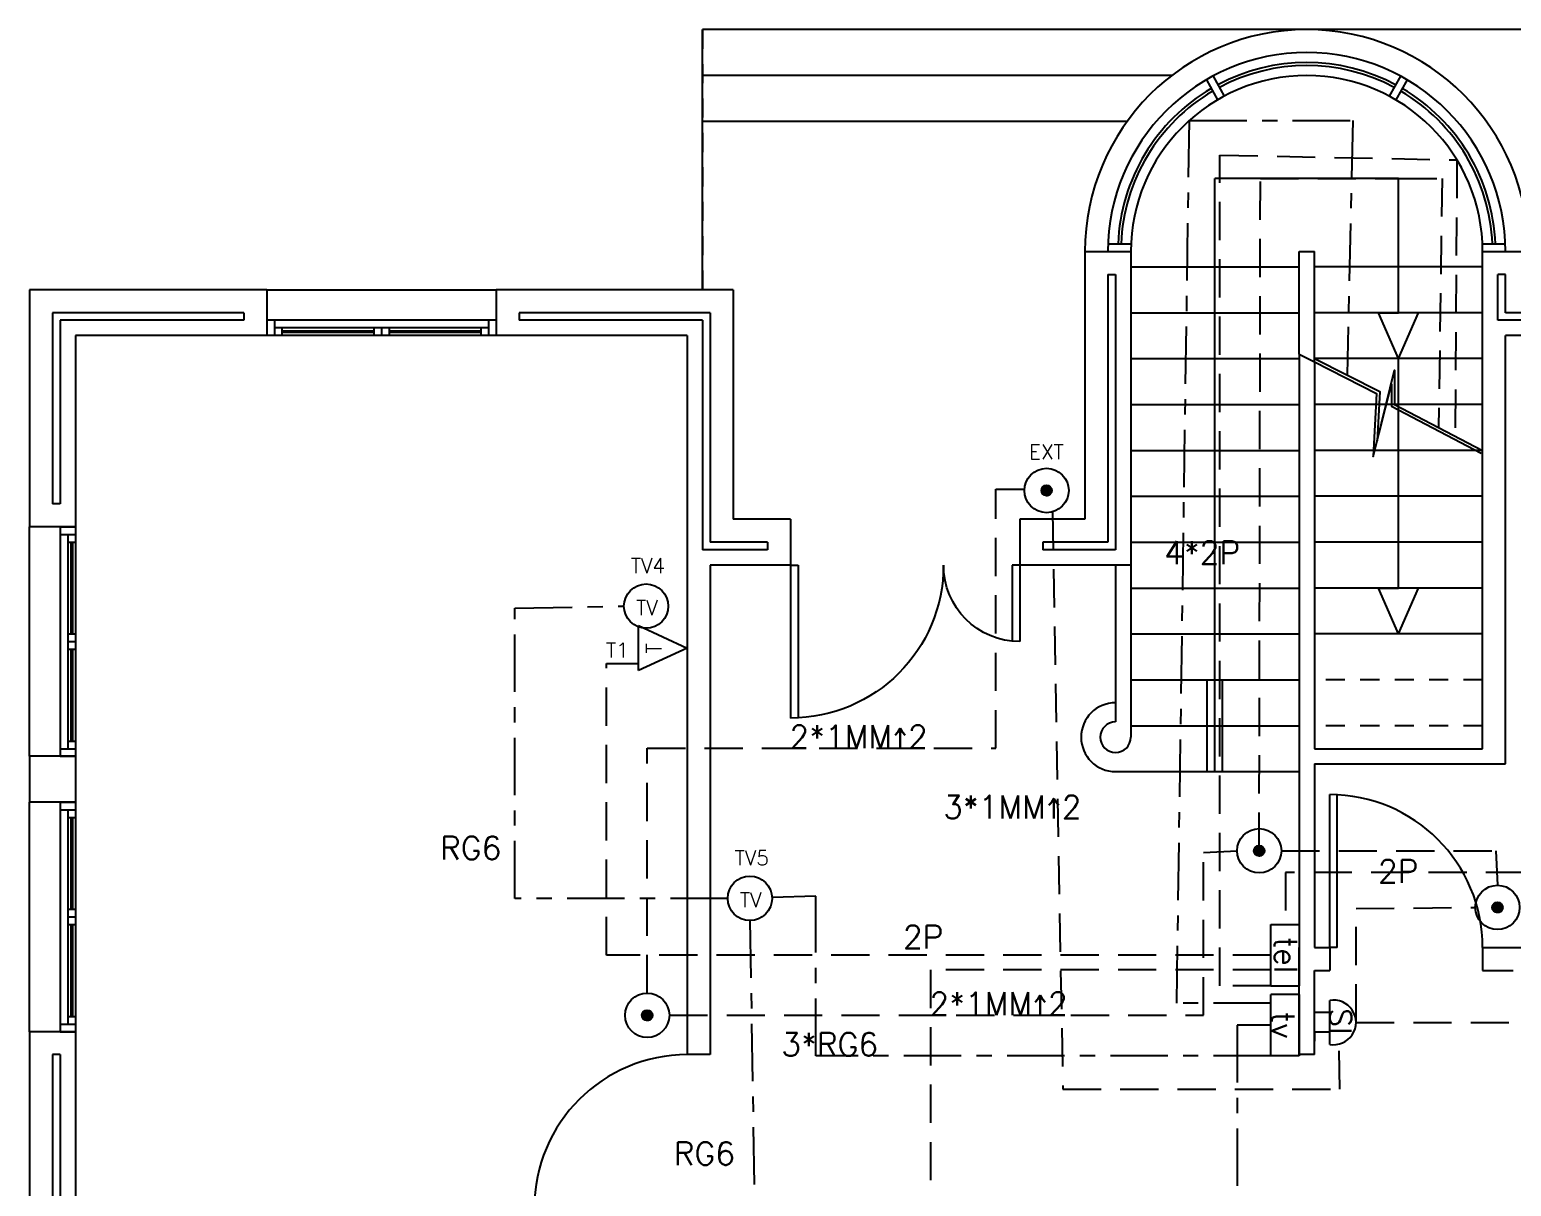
# Model space of a CAD drawing. Header units: millimetres. Extents: x -1167.6 to -1111.9, y 13007.9 to 13069.
# Drawn here: x -1127.31 to -1117.62, y 13061.41 to 13068.97 of the extents above; entities that cross this region are included whole.
import ezdxf
from ezdxf.enums import TextEntityAlignment as Align

# ---------------------------------------------------------------- set-up
doc = ezdxf.new("R2010")
doc.units = ezdxf.units.MM
doc.header["$LTSCALE"] = 0.5
for name, pattern in [('CENTER2', [1.125, 0.75, -0.125, 0.125, -0.125]), ('DASHED', [0.75, 0.5, -0.25]), ('HIDDEN', [0.375, 0.25, -0.125])]:
    doc.linetypes.add(name, pattern=pattern)
for name, color, linetype in [('1lowpower', 4, 'CONTINUOUS'), ('A-DOOR', 4, 'CONTINUOUS'), ('A-FLOR-STRS', 2, 'CONTINUOUS'), ('A-WALL', 7, 'CONTINUOUS'), ('A-WINDOW', 150, 'CONTINUOUS'), ('M-FURN', 31, 'CONTINUOUS'), ('M-outline-wall', 3, 'CONTINUOUS'), ('M-SANITARY', 1, 'CONTINUOUS')]:
    doc.layers.add(name, color=color, linetype=linetype)
doc.layers.get('M-SANITARY').off()
doc.styles.get("Standard").update_dxf_attribs({"font": 'romans.shx', "width": 0.8})

# ---------------------------------------------------------------- blocks, each defined once
blk = doc.blocks.new('D1000')
at = {"layer": 'A-DOOR'}
for p, q in [((0, 0), (-1000, 0)), ((0, 50), (-998.7, 50)), ((0, 50), (0, 0))]:
    blk.add_line(p, q, dxfattribs=at)
blk.add_arc((0, 0), 1000, 90, 180, dxfattribs=at)
blk = doc.blocks.new('d1.4')
at = {"layer": 'A-DOOR'}
for p, q in [((0, 0), (0, 1)), ((0.05, 0), (0.05, 0.9987)), ((1.45, 0), (1.45, 0.4969)), ((1.5, 0), (1.5, 0.5)), ((0, 0), (0.05, 0)), ((1.5, 0), (1.45, 0))]:
    blk.add_line(p, q, dxfattribs=at)
for centre, radius, start, end in [((0, 0), 1, 0, 90), ((1.5, 0), 0.5, 90, 180)]:
    blk.add_arc(centre, radius, start, end, dxfattribs=at)

msp = doc.modelspace()

# ---------------------------------------------------------------- linework, layer by layer
at = {"layer": '1lowpower', "linetype": 'CENTER2'}
for p, q in [((-1119.8113, 13062.6019), (-1119.7287, 13068.3732)), ((-1119.7287, 13068.3732), (-1118.661, 13068.3732)), ((-1118.661, 13068.3732), (-1118.6979, 13066.709)), ((-1124.1395, 13065.1858), (-1123.4258, 13065.198)), ((-1124.1395, 13063.2881), (-1124.1395, 13065.1858)), ((-1122.7471, 13063.2881), (-1124.1395, 13063.2881)), ((-1122.1717, 13063.3031), (-1122.4573, 13063.2931)), ((-1122.1717, 13062.258), (-1122.1717, 13063.3031)), ((-1122.6022, 13063.1432), (-1122.561, 13060.6062)), ((-1119.1956, 13062.6019), (-1119.8113, 13062.6019)), ((-1119.1956, 13062.4586), (-1119.416, 13062.4586)), ((-1119.416, 13062.4586), (-1119.416, 13058.3574)), ((-1119.1956, 13062.258), (-1122.1717, 13062.258))]:
    msp.add_line(p, q, dxfattribs=at)
at = {"layer": '1lowpower', "linetype": 'DASHED'}
for p, q in [((-1119.5307, 13062.716), (-1119.5307, 13068.1465)), ((-1119.5307, 13068.1465), (-1117.9794, 13068.1144)), ((-1117.9794, 13068.1144), (-1117.9919, 13066.3103)), ((-1119.2724, 13063.5989), (-1119.2646, 13067.9939)), ((-1119.2646, 13067.9939), (-1118.3617, 13067.9939)), ((-1118.3617, 13067.9939), (-1118.077, 13067.9939)), ((-1118.077, 13067.9939), (-1118.0993, 13066.3663)), ((-1120.994, 13064.2687), (-1120.994, 13065.9622)), ((-1120.994, 13065.9622), (-1120.8073, 13065.9622)), ((-1120.625, 13065.814), (-1120.5566, 13062.0413)), ((-1123.5395, 13062.9166), (-1123.5395, 13064.8222)), ((-1123.5395, 13064.8222), (-1123.3306, 13064.8222)), ((-1123.2739, 13062.6684), (-1123.2739, 13064.2687)), ((-1123.2739, 13064.2687), (-1120.994, 13064.2687)), ((-1119.6371, 13063.5873), (-1119.4173, 13063.5989)), ((-1119.6371, 13062.5235), (-1119.6371, 13063.5873)), ((-1119.1274, 13063.5989), (-1117.7247, 13063.5989)), ((-1117.7247, 13063.5989), (-1117.7146, 13063.3738)), ((-1117.5409, 13063.4575), (-1119.1003, 13063.4575)), ((-1119.1003, 13063.4575), (-1119.1003, 13063.1172)), ((-1118.6395, 13063.2212), (-1117.8596, 13063.2288)), ((-1118.6395, 13062.4769), (-1118.6395, 13063.2212)), ((-1119.1956, 13062.9166), (-1123.5395, 13062.9166)), ((-1119.1956, 13062.8203), (-1121.4214, 13062.8203)), ((-1121.4214, 13062.8203), (-1121.4214, 13057.3261)), ((-1119.1956, 13062.716), (-1119.5307, 13062.716)), ((-1123.129, 13062.5235), (-1119.6371, 13062.5235)), ((-1118.6395, 13062.4769), (-1117.2398, 13062.4769)), ((-1118.7451, 13062.0413), (-1118.7497, 13062.3356)), ((-1120.5566, 13062.0413), (-1118.7451, 13062.0413))]:
    msp.add_line(p, q, dxfattribs=at)
at = {"layer": '1lowpower', "ltscale": 20}
for p, q in [((-1120.6968, 13065.9535), (-1120.6621, 13065.9882)), ((-1120.6968, 13065.9544), (-1120.663, 13065.9882)), ((-1120.6968, 13065.9527), (-1120.6613, 13065.9881)), ((-1120.6968, 13065.9553), (-1120.6639, 13065.9881)), ((-1120.6967, 13065.9519), (-1120.6605, 13065.9881)), ((-1120.6967, 13065.9562), (-1120.6648, 13065.9881)), ((-1120.6967, 13065.9511), (-1120.6597, 13065.988)), ((-1120.6966, 13065.9503), (-1120.6589, 13065.988)), ((-1120.6966, 13065.9571), (-1120.6657, 13065.988)), ((-1120.6965, 13065.9495), (-1120.6582, 13065.9879)), ((-1120.6965, 13065.958), (-1120.6666, 13065.9879)), ((-1120.6964, 13065.9488), (-1120.6574, 13065.9878)), ((-1120.6964, 13065.959), (-1120.6676, 13065.9878)), ((-1120.6963, 13065.9481), (-1120.6567, 13065.9877)), ((-1120.6962, 13065.96), (-1120.6687, 13065.9876)), ((-1120.6961, 13065.9473), (-1120.656, 13065.9875)), ((-1120.696, 13065.9466), (-1120.6553, 13065.9874)), ((-1120.696, 13065.9611), (-1120.6697, 13065.9874)), ((-1120.6958, 13065.9459), (-1120.6546, 13065.9872)), ((-1120.6958, 13065.9622), (-1120.6708, 13065.9872)), ((-1120.6956, 13065.9453), (-1120.6539, 13065.987)), ((-1120.6955, 13065.9446), (-1120.6532, 13065.9869)), ((-1120.6955, 13065.9634), (-1120.672, 13065.9869)), ((-1120.6953, 13065.9439), (-1120.6525, 13065.9867)), ((-1120.6951, 13065.9433), (-1120.6519, 13065.9865)), ((-1120.6951, 13065.9646), (-1120.6732, 13065.9865)), ((-1120.6948, 13065.9427), (-1120.6513, 13065.9862)), ((-1120.6946, 13065.942), (-1120.6506, 13065.986)), ((-1120.6946, 13065.9659), (-1120.6745, 13065.986)), ((-1120.6944, 13065.9414), (-1120.65, 13065.9858)), ((-1120.6941, 13065.9408), (-1120.6494, 13065.9855)), ((-1120.6941, 13065.9673), (-1120.676, 13065.9855)), ((-1120.6939, 13065.9402), (-1120.6488, 13065.9853)), ((-1120.6936, 13065.9396), (-1120.6482, 13065.985)), ((-1120.6934, 13065.9689), (-1120.6775, 13065.9848)), ((-1120.6933, 13065.939), (-1120.6476, 13065.9847)), ((-1120.693, 13065.9385), (-1120.6471, 13065.9844)), ((-1120.6928, 13065.9379), (-1120.6465, 13065.9841)), ((-1120.6925, 13065.9374), (-1120.646, 13065.9838)), ((-1120.6924, 13065.9707), (-1120.6793, 13065.9838)), ((-1120.6921, 13065.9368), (-1120.6454, 13065.9835)), ((-1120.6918, 13065.9363), (-1120.6449, 13065.9832)), ((-1120.6915, 13065.9357), (-1120.6444, 13065.9829)), ((-1120.6912, 13065.9352), (-1120.6438, 13065.9826)), ((-1120.6911, 13065.9729), (-1120.6815, 13065.9825)), ((-1120.6908, 13065.9347), (-1120.6433, 13065.9822)), ((-1120.6905, 13065.9342), (-1120.6428, 13065.9819)), ((-1120.6901, 13065.9337), (-1120.6423, 13065.9815)), ((-1120.6897, 13065.9332), (-1120.6418, 13065.9811)), ((-1120.6894, 13065.9328), (-1120.6414, 13065.9808)), ((-1120.689, 13065.9323), (-1120.6409, 13065.9804)), ((-1120.6886, 13065.9318), (-1120.6404, 13065.98)), ((-1120.6883, 13065.9765), (-1120.6851, 13065.9797)), ((-1120.6882, 13065.9314), (-1120.64, 13065.9796)), ((-1120.6878, 13065.9309), (-1120.6395, 13065.9792)), ((-1120.6874, 13065.9305), (-1120.6391, 13065.9788)), ((-1120.687, 13065.93), (-1120.6386, 13065.9784)), ((-1120.6865, 13065.9296), (-1120.6382, 13065.9779)), ((-1120.6861, 13065.9292), (-1120.6378, 13065.9775)), ((-1120.6857, 13065.9288), (-1120.6374, 13065.977)), ((-1120.6852, 13065.9284), (-1120.637, 13065.9766)), ((-1120.6847, 13065.928), (-1120.6366, 13065.9761)), ((-1120.6843, 13065.9276), (-1120.6362, 13065.9757)), ((-1120.6838, 13065.9272), (-1120.6358, 13065.9752)), ((-1120.6833, 13065.9268), (-1120.6354, 13065.9747)), ((-1120.6828, 13065.9265), (-1120.6351, 13065.9742)), ((-1120.6823, 13065.9261), (-1120.6347, 13065.9737)), ((-1120.6818, 13065.9258), (-1120.6344, 13065.9732)), ((-1120.6813, 13065.9254), (-1120.634, 13065.9727)), ((-1120.6808, 13065.9251), (-1120.6337, 13065.9722)), ((-1120.6803, 13065.9248), (-1120.6334, 13065.9717)), ((-1120.6797, 13065.9244), (-1120.633, 13065.9711)), ((-1120.6792, 13065.9241), (-1120.6327, 13065.9706)), ((-1120.6786, 13065.9238), (-1120.6324, 13065.97)), ((-1120.6781, 13065.9235), (-1120.6321, 13065.9695)), ((-1120.6775, 13065.9233), (-1120.6319, 13065.9689)), ((-1120.6769, 13065.923), (-1120.6316, 13065.9683)), ((-1120.6763, 13065.9227), (-1120.6313, 13065.9677)), ((-1120.6757, 13065.9225), (-1120.6311, 13065.9671)), ((-1120.6751, 13065.9222), (-1120.6308, 13065.9665)), ((-1120.6745, 13065.922), (-1120.6306, 13065.9659)), ((-1120.6739, 13065.9218), (-1120.6304, 13065.9653)), ((-1120.6733, 13065.9215), (-1120.6301, 13065.9646)), ((-1120.6726, 13065.9213), (-1120.6299, 13065.964)), ((-1120.6719, 13065.9211), (-1120.6297, 13065.9633)), ((-1120.6713, 13065.921), (-1120.6296, 13065.9627)), ((-1120.6706, 13065.9208), (-1120.6294, 13065.962)), ((-1120.6699, 13065.9206), (-1120.6292, 13065.9613)), ((-1120.6692, 13065.9205), (-1120.6291, 13065.9606)), ((-1120.6685, 13065.9203), (-1120.6289, 13065.9599)), ((-1120.6677, 13065.9202), (-1120.6288, 13065.9591)), ((-1120.667, 13065.9201), (-1120.6287, 13065.9584)), ((-1120.6662, 13065.92), (-1120.6286, 13065.9576)), ((-1120.6654, 13065.92), (-1120.6286, 13065.9568)), ((-1120.6646, 13065.9199), (-1120.6285, 13065.956)), ((-1120.6638, 13065.9199), (-1120.6285, 13065.9552)), ((-1120.663, 13065.9198), (-1120.6284, 13065.9544)), ((-1120.6621, 13065.9198), (-1120.6284, 13065.9535)), ((-1120.6613, 13065.9199), (-1120.6285, 13065.9526)), ((-1120.6604, 13065.9199), (-1120.6285, 13065.9517)), ((-1120.6594, 13065.92), (-1120.6286, 13065.9508)), ((-1120.6585, 13065.9201), (-1120.6287, 13065.9499)), ((-1120.6575, 13065.9202), (-1120.6288, 13065.9489)), ((-1120.6565, 13065.9204), (-1120.629, 13065.9478)), ((-1120.6554, 13065.9206), (-1120.6292, 13065.9468)), ((-1120.6543, 13065.9209), (-1120.6295, 13065.9457)), ((-1120.6531, 13065.9212), (-1120.6298, 13065.9445)), ((-1120.6519, 13065.9216), (-1120.6302, 13065.9433)), ((-1120.6505, 13065.922), (-1120.6306, 13065.9419)), ((-1120.6491, 13065.9226), (-1120.6312, 13065.9405)), ((-1120.6475, 13065.9233), (-1120.632, 13065.9389)), ((-1120.6457, 13065.9243), (-1120.6329, 13065.9371)), ((-1120.6434, 13065.9257), (-1120.6343, 13065.9348)), ((-1120.639, 13065.9293), (-1120.6379, 13065.9304)), ((-1123.3306, 13065.0714), (-1123.0117, 13064.924)), ((-1123.3306, 13064.7766), (-1123.3306, 13065.0714)), ((-1123.0117, 13064.924), (-1123.3306, 13064.7766)), ((-1119.3065, 13063.5984), (-1119.2719, 13063.6331)), ((-1119.3065, 13063.5993), (-1119.2727, 13063.6331)), ((-1119.3065, 13063.5968), (-1119.2702, 13063.633)), ((-1119.3065, 13063.5976), (-1119.2711, 13063.633)), ((-1119.3065, 13063.6002), (-1119.2736, 13063.633)), ((-1119.3065, 13063.6011), (-1119.2745, 13063.633)), ((-1119.3064, 13063.596), (-1119.2695, 13063.6329)), ((-1119.3064, 13063.602), (-1119.2754, 13063.6329)), ((-1119.3063, 13063.5952), (-1119.2687, 13063.6329)), ((-1119.3063, 13063.6029), (-1119.2764, 13063.6328)), ((-1119.3062, 13063.5944), (-1119.2679, 13063.6328)), ((-1119.3062, 13063.6039), (-1119.2774, 13063.6327)), ((-1119.3061, 13063.5937), (-1119.2672, 13063.6327)), ((-1119.306, 13063.593), (-1119.2664, 13063.6325)), ((-1119.306, 13063.6049), (-1119.2784, 13063.6325)), ((-1119.3059, 13063.5922), (-1119.2657, 13063.6324)), ((-1119.3058, 13063.606), (-1119.2795, 13063.6323)), ((-1119.3057, 13063.5915), (-1119.265, 13063.6323)), ((-1119.3056, 13063.5908), (-1119.2643, 13063.6321)), ((-1119.3055, 13063.6071), (-1119.2806, 13063.6321)), ((-1119.3054, 13063.5902), (-1119.2636, 13063.6319)), ((-1119.3052, 13063.6083), (-1119.2817, 13063.6318)), ((-1119.3052, 13063.5895), (-1119.263, 13063.6317)), ((-1119.305, 13063.5888), (-1119.2623, 13063.6316)), ((-1119.3048, 13063.6095), (-1119.283, 13063.6314)), ((-1119.3048, 13063.5882), (-1119.2617, 13063.6313)), ((-1119.3046, 13063.5875), (-1119.261, 13063.6311)), ((-1119.3044, 13063.5869), (-1119.2604, 13063.6309)), ((-1119.3044, 13063.6108), (-1119.2843, 13063.6309)), ((-1119.3041, 13063.5863), (-1119.2598, 13063.6307)), ((-1119.3039, 13063.5857), (-1119.2592, 13063.6304)), ((-1119.3038, 13063.6122), (-1119.2857, 13063.6304)), ((-1119.3036, 13063.5851), (-1119.2586, 13063.6302)), ((-1119.3034, 13063.5845), (-1119.258, 13063.6299)), ((-1119.3031, 13063.5839), (-1119.2574, 13063.6296)), ((-1119.3031, 13063.6138), (-1119.2873, 13063.6296)), ((-1119.3028, 13063.5834), (-1119.2568, 13063.6293)), ((-1119.3025, 13063.5828), (-1119.2563, 13063.629)), ((-1119.3022, 13063.5823), (-1119.2557, 13063.6287)), ((-1119.3022, 13063.6156), (-1119.2891, 13063.6287)), ((-1119.3019, 13063.5817), (-1119.2552, 13063.6284)), ((-1119.3016, 13063.5812), (-1119.2546, 13063.6281)), ((-1119.3012, 13063.5806), (-1119.2541, 13063.6278)), ((-1119.3009, 13063.5801), (-1119.2536, 13063.6274)), ((-1119.3008, 13063.6178), (-1119.2912, 13063.6274)), ((-1119.3006, 13063.5796), (-1119.2531, 13063.6271)), ((-1119.3002, 13063.5791), (-1119.2526, 13063.6268)), ((-1119.2999, 13063.5786), (-1119.2521, 13063.6264)), ((-1119.2995, 13063.5781), (-1119.2516, 13063.626)), ((-1119.2991, 13063.5776), (-1119.2511, 13063.6257)), ((-1119.2987, 13063.5772), (-1119.2506, 13063.6253)), ((-1119.2983, 13063.5767), (-1119.2502, 13063.6249)), ((-1119.2981, 13063.6214), (-1119.2949, 13063.6246)), ((-1119.298, 13063.5763), (-1119.2497, 13063.6245)), ((-1119.2975, 13063.5758), (-1119.2493, 13063.6241)), ((-1119.2971, 13063.5754), (-1119.2488, 13063.6237)), ((-1119.2967, 13063.5749), (-1119.2484, 13063.6232)), ((-1119.2963, 13063.5745), (-1119.248, 13063.6228)), ((-1119.2959, 13063.5741), (-1119.2475, 13063.6224)), ((-1119.2954, 13063.5737), (-1119.2471, 13063.6219)), ((-1119.295, 13063.5733), (-1119.2467, 13063.6215)), ((-1119.2945, 13063.5729), (-1119.2463, 13063.621)), ((-1119.294, 13063.5725), (-1119.2459, 13063.6206)), ((-1119.2936, 13063.5721), (-1119.2456, 13063.6201)), ((-1119.2931, 13063.5717), (-1119.2452, 13063.6196)), ((-1119.2926, 13063.5714), (-1119.2448, 13063.6191)), ((-1119.2921, 13063.571), (-1119.2445, 13063.6186)), ((-1119.2916, 13063.5707), (-1119.2441, 13063.6181)), ((-1119.2911, 13063.5703), (-1119.2438, 13063.6176)), ((-1119.2906, 13063.57), (-1119.2434, 13063.6171)), ((-1119.29, 13063.5697), (-1119.2431, 13063.6166)), ((-1119.2895, 13063.5693), (-1119.2428, 13063.616)), ((-1119.289, 13063.569), (-1119.2425, 13063.6155)), ((-1119.2884, 13063.5687), (-1119.2422, 13063.6149)), ((-1119.2878, 13063.5684), (-1119.2419, 13063.6144)), ((-1119.2873, 13063.5681), (-1119.2416, 13063.6138)), ((-1119.2867, 13063.5679), (-1119.2413, 13063.6132)), ((-1119.2861, 13063.5676), (-1119.2411, 13063.6126)), ((-1119.2855, 13063.5674), (-1119.2408, 13063.612)), ((-1119.2849, 13063.5671), (-1119.2406, 13063.6114)), ((-1119.2843, 13063.5669), (-1119.2403, 13063.6108)), ((-1119.2836, 13063.5666), (-1119.2401, 13063.6102)), ((-1119.283, 13063.5664), (-1119.2399, 13063.6095)), ((-1119.2824, 13063.5662), (-1119.2397, 13063.6089)), ((-1119.2817, 13063.566), (-1119.2395, 13063.6082)), ((-1119.281, 13063.5658), (-1119.2393, 13063.6076)), ((-1119.2803, 13063.5657), (-1119.2391, 13063.6069)), ((-1119.2796, 13063.5655), (-1119.239, 13063.6062)), ((-1119.2789, 13063.5654), (-1119.2388, 13063.6055)), ((-1119.2782, 13063.5652), (-1119.2387, 13063.6048)), ((-1119.2775, 13063.5651), (-1119.2386, 13063.604)), ((-1119.2767, 13063.565), (-1119.2385, 13063.6033)), ((-1119.276, 13063.5649), (-1119.2384, 13063.6025)), ((-1119.2752, 13063.5648), (-1119.2383, 13063.6017)), ((-1119.2744, 13063.5648), (-1119.2383, 13063.6009)), ((-1119.2736, 13063.5647), (-1119.2382, 13063.6001)), ((-1119.2727, 13063.5647), (-1119.2382, 13063.5993)), ((-1119.2719, 13063.5647), (-1119.2382, 13063.5984)), ((-1119.271, 13063.5648), (-1119.2382, 13063.5975)), ((-1119.2701, 13063.5648), (-1119.2383, 13063.5966)), ((-1119.2692, 13063.5649), (-1119.2383, 13063.5957)), ((-1119.2682, 13063.565), (-1119.2384, 13063.5948)), ((-1119.2672, 13063.5651), (-1119.2386, 13063.5938)), ((-1119.2662, 13063.5653), (-1119.2388, 13063.5927)), ((-1119.2651, 13063.5655), (-1119.239, 13063.5917)), ((-1119.264, 13063.5658), (-1119.2392, 13063.5906)), ((-1119.2629, 13063.5661), (-1119.2395, 13063.5894)), ((-1119.2616, 13063.5665), (-1119.2399, 13063.5881)), ((-1119.2603, 13063.5669), (-1119.2404, 13063.5868)), ((-1119.2589, 13063.5675), (-1119.241, 13063.5854)), ((-1119.2573, 13063.5682), (-1119.2417, 13063.5838)), ((-1119.2555, 13063.5692), (-1119.2427, 13063.582)), ((-1119.2532, 13063.5706), (-1119.2441, 13063.5797)), ((-1119.2487, 13063.5742), (-1119.2477, 13063.5753)), ((-1117.7488, 13063.2275), (-1117.7133, 13063.263)), ((-1117.7488, 13063.2284), (-1117.7142, 13063.263)), ((-1117.7488, 13063.2292), (-1117.715, 13063.263)), ((-1117.7488, 13063.2301), (-1117.7159, 13063.263)), ((-1117.7487, 13063.2259), (-1117.7117, 13063.2629)), ((-1117.7487, 13063.2267), (-1117.7125, 13063.2629)), ((-1117.7487, 13063.231), (-1117.7168, 13063.2629)), ((-1117.7487, 13063.2319), (-1117.7177, 13063.2629)), ((-1117.7486, 13063.2252), (-1117.7109, 13063.2628)), ((-1117.7486, 13063.2329), (-1117.7187, 13063.2628)), ((-1117.7485, 13063.2244), (-1117.7102, 13063.2627)), ((-1117.7484, 13063.2236), (-1117.7094, 13063.2626)), ((-1117.7484, 13063.2339), (-1117.7197, 13063.2626)), ((-1117.7483, 13063.2229), (-1117.7087, 13063.2625)), ((-1117.7483, 13063.2349), (-1117.7207, 13063.2625)), ((-1117.7482, 13063.2222), (-1117.708, 13063.2624)), ((-1117.7481, 13063.236), (-1117.7217, 13063.2623)), ((-1117.748, 13063.2215), (-1117.7073, 13063.2622)), ((-1117.7478, 13063.2208), (-1117.7066, 13063.2621)), ((-1117.7478, 13063.2371), (-1117.7229, 13063.262)), ((-1117.7477, 13063.2201), (-1117.7059, 13063.2619)), ((-1117.7475, 13063.2194), (-1117.7052, 13063.2617)), ((-1117.7475, 13063.2382), (-1117.724, 13063.2617)), ((-1117.7473, 13063.2188), (-1117.7046, 13063.2615)), ((-1117.7471, 13063.2181), (-1117.7039, 13063.2613)), ((-1117.7471, 13063.2395), (-1117.7252, 13063.2613)), ((-1117.7469, 13063.2175), (-1117.7033, 13063.2611)), ((-1117.7467, 13063.2408), (-1117.7266, 13063.2609)), ((-1117.7466, 13063.2169), (-1117.7027, 13063.2608)), ((-1117.7464, 13063.2163), (-1117.702, 13063.2606)), ((-1117.7462, 13063.2156), (-1117.7014, 13063.2604)), ((-1117.7461, 13063.2422), (-1117.728, 13063.2603)), ((-1117.7459, 13063.215), (-1117.7008, 13063.2601)), ((-1117.7456, 13063.2145), (-1117.7003, 13063.2598)), ((-1117.7454, 13063.2139), (-1117.6997, 13063.2596)), ((-1117.7454, 13063.2438), (-1117.7295, 13063.2596)), ((-1117.7451, 13063.2133), (-1117.6991, 13063.2593)), ((-1117.7448, 13063.2128), (-1117.6985, 13063.259)), ((-1117.7445, 13063.2122), (-1117.698, 13063.2587)), ((-1117.7445, 13063.2455), (-1117.7313, 13063.2587)), ((-1117.7442, 13063.2117), (-1117.6974, 13063.2584)), ((-1117.7438, 13063.2111), (-1117.6969, 13063.2581)), ((-1117.7435, 13063.2106), (-1117.6964, 13063.2577)), ((-1117.7432, 13063.2101), (-1117.6959, 13063.2574)), ((-1117.7431, 13063.2477), (-1117.7335, 13063.2573)), ((-1117.7428, 13063.2096), (-1117.6954, 13063.2571)), ((-1117.7425, 13063.2091), (-1117.6948, 13063.2567)), ((-1117.7421, 13063.2086), (-1117.6944, 13063.2563)), ((-1117.7418, 13063.2081), (-1117.6939, 13063.256)), ((-1117.7414, 13063.2076), (-1117.6934, 13063.2556)), ((-1117.741, 13063.2071), (-1117.6929, 13063.2552)), ((-1117.7406, 13063.2067), (-1117.6924, 13063.2548)), ((-1117.7404, 13063.2513), (-1117.7371, 13063.2546)), ((-1117.7402, 13063.2062), (-1117.692, 13063.2544)), ((-1117.7398, 13063.2058), (-1117.6915, 13063.254)), ((-1117.7394, 13063.2053), (-1117.6911, 13063.2536)), ((-1117.739, 13063.2049), (-1117.6907, 13063.2532)), ((-1117.7386, 13063.2044), (-1117.6902, 13063.2528)), ((-1117.7381, 13063.204), (-1117.6898, 13063.2523)), ((-1117.7377, 13063.2036), (-1117.6894, 13063.2519)), ((-1117.7372, 13063.2032), (-1117.689, 13063.2514)), ((-1117.7368, 13063.2028), (-1117.6886, 13063.251)), ((-1117.7363, 13063.2024), (-1117.6882, 13063.2505)), ((-1117.7358, 13063.202), (-1117.6878, 13063.25)), ((-1117.7354, 13063.2017), (-1117.6875, 13063.2496)), ((-1117.7349, 13063.2013), (-1117.6871, 13063.2491)), ((-1117.7344, 13063.201), (-1117.6867, 13063.2486)), ((-1117.7339, 13063.2006), (-1117.6864, 13063.2481)), ((-1117.7334, 13063.2003), (-1117.6861, 13063.2476)), ((-1117.7328, 13063.1999), (-1117.6857, 13063.247)), ((-1117.7323, 13063.1996), (-1117.6854, 13063.2465)), ((-1117.7318, 13063.1993), (-1117.6851, 13063.246)), ((-1117.7312, 13063.199), (-1117.6848, 13063.2454)), ((-1117.7307, 13063.1987), (-1117.6845, 13063.2449)), ((-1117.7301, 13063.1984), (-1117.6842, 13063.2443)), ((-1117.7295, 13063.1981), (-1117.6839, 13063.2437)), ((-1117.729, 13063.1978), (-1117.6836, 13063.2432)), ((-1117.7284, 13063.1976), (-1117.6833, 13063.2426)), ((-1117.7278, 13063.1973), (-1117.6831, 13063.242)), ((-1117.7272, 13063.1971), (-1117.6828, 13063.2414)), ((-1117.7265, 13063.1968), (-1117.6826, 13063.2408)), ((-1117.7259, 13063.1966), (-1117.6824, 13063.2401)), ((-1117.7253, 13063.1964), (-1117.6822, 13063.2395)), ((-1117.7246, 13063.1962), (-1117.682, 13063.2388)), ((-1117.724, 13063.196), (-1117.6818, 13063.2382)), ((-1117.7233, 13063.1958), (-1117.6816, 13063.2375)), ((-1117.7226, 13063.1956), (-1117.6814, 13063.2368)), ((-1117.7219, 13063.1955), (-1117.6813, 13063.2361)), ((-1117.7212, 13063.1953), (-1117.6811, 13063.2354)), ((-1117.7205, 13063.1952), (-1117.681, 13063.2347)), ((-1117.7198, 13063.1951), (-1117.6809, 13063.234)), ((-1117.719, 13063.195), (-1117.6807, 13063.2332)), ((-1117.7182, 13063.1949), (-1117.6807, 13063.2325)), ((-1117.7175, 13063.1948), (-1117.6806, 13063.2317)), ((-1117.7167, 13063.1947), (-1117.6805, 13063.2309)), ((-1117.7158, 13063.1947), (-1117.6805, 13063.2301)), ((-1117.715, 13063.1947), (-1117.6805, 13063.2292)), ((-1117.7142, 13063.1947), (-1117.6805, 13063.2284)), ((-1117.7133, 13063.1947), (-1117.6805, 13063.2275)), ((-1117.7124, 13063.1948), (-1117.6805, 13063.2266)), ((-1117.7115, 13063.1948), (-1117.6806, 13063.2257)), ((-1117.7105, 13063.1949), (-1117.6807, 13063.2247)), ((-1117.7095, 13063.1951), (-1117.6809, 13063.2237)), ((-1117.7085, 13063.1952), (-1117.681, 13063.2227)), ((-1117.7074, 13063.1955), (-1117.6812, 13063.2216)), ((-1117.7063, 13063.1957), (-1117.6815, 13063.2205)), ((-1117.7051, 13063.196), (-1117.6818, 13063.2193)), ((-1117.7039, 13063.1964), (-1117.6822, 13063.2181)), ((-1117.7026, 13063.1969), (-1117.6827, 13063.2168)), ((-1117.7011, 13063.1975), (-1117.6833, 13063.2153)), ((-1117.6995, 13063.1982), (-1117.684, 13063.2138)), ((-1117.6977, 13063.1992), (-1117.6849, 13063.2119)), ((-1117.6955, 13063.2006), (-1117.6864, 13063.2097)), ((-1117.691, 13063.2042), (-1117.69, 13063.2052)), ((-1118.9117, 13062.5413), (-1118.9117, 13062.5986)), ((-1118.8115, 13062.3337), (-1118.8115, 13062.62)), ((-1123.3081, 13062.5222), (-1123.2726, 13062.5576)), ((-1123.3081, 13062.523), (-1123.2735, 13062.5576)), ((-1123.3081, 13062.5238), (-1123.2743, 13062.5576)), ((-1123.3081, 13062.5247), (-1123.2752, 13062.5576)), ((-1123.308, 13062.5213), (-1123.2718, 13062.5576)), ((-1123.308, 13062.5256), (-1123.2761, 13062.5576)), ((-1123.308, 13062.5205), (-1123.271, 13062.5575)), ((-1123.308, 13062.5265), (-1123.277, 13062.5575)), ((-1123.3079, 13062.5198), (-1123.2702, 13062.5574)), ((-1123.3079, 13062.5275), (-1123.278, 13062.5574)), ((-1123.3078, 13062.519), (-1123.2695, 13062.5573)), ((-1123.3077, 13062.5285), (-1123.279, 13062.5573)), ((-1123.3077, 13062.5183), (-1123.2687, 13062.5572)), ((-1123.3076, 13062.5175), (-1123.268, 13062.5571)), ((-1123.3076, 13062.5295), (-1123.28, 13062.5571)), ((-1123.3074, 13062.5168), (-1123.2673, 13062.557)), ((-1123.3074, 13062.5306), (-1123.281, 13062.5569)), ((-1123.3073, 13062.5161), (-1123.2666, 13062.5568)), ((-1123.3071, 13062.5154), (-1123.2659, 13062.5567)), ((-1123.3071, 13062.5317), (-1123.2821, 13062.5566)), ((-1123.307, 13062.5147), (-1123.2652, 13062.5565)), ((-1123.3068, 13062.5141), (-1123.2645, 13062.5563)), ((-1123.3068, 13062.5328), (-1123.2833, 13062.5563)), ((-1123.3066, 13062.5134), (-1123.2639, 13062.5561)), ((-1123.3064, 13062.5127), (-1123.2632, 13062.5559)), ((-1123.3064, 13062.5341), (-1123.2845, 13062.5559)), ((-1123.3062, 13062.5121), (-1123.2626, 13062.5557)), ((-1123.306, 13062.5354), (-1123.2859, 13062.5555)), ((-1123.3059, 13062.5115), (-1123.262, 13062.5555)), ((-1123.3057, 13062.5109), (-1123.2613, 13062.5552)), ((-1123.3054, 13062.5103), (-1123.2607, 13062.555)), ((-1123.3054, 13062.5368), (-1123.2873, 13062.5549)), ((-1123.3052, 13062.5097), (-1123.2601, 13062.5547)), ((-1123.3049, 13062.5091), (-1123.2595, 13062.5545)), ((-1123.3047, 13062.5085), (-1123.259, 13062.5542)), ((-1123.3047, 13062.5384), (-1123.2888, 13062.5542)), ((-1123.3044, 13062.5079), (-1123.2584, 13062.5539)), ((-1123.3041, 13062.5074), (-1123.2578, 13062.5536)), ((-1123.3038, 13062.5068), (-1123.2573, 13062.5533)), ((-1123.3037, 13062.5402), (-1123.2906, 13062.5533)), ((-1123.3035, 13062.5063), (-1123.2567, 13062.553)), ((-1123.3031, 13062.5057), (-1123.2562, 13062.5527)), ((-1123.3028, 13062.5052), (-1123.2557, 13062.5523)), ((-1123.3025, 13062.5047), (-1123.2552, 13062.552)), ((-1123.3024, 13062.5423), (-1123.2928, 13062.5519)), ((-1123.3021, 13062.5042), (-1123.2546, 13062.5517)), ((-1123.3018, 13062.5037), (-1123.2541, 13062.5513)), ((-1123.3014, 13062.5032), (-1123.2536, 13062.551)), ((-1123.3011, 13062.5027), (-1123.2532, 13062.5506)), ((-1123.3007, 13062.5022), (-1123.2527, 13062.5502)), ((-1123.3003, 13062.5017), (-1123.2522, 13062.5498)), ((-1123.2999, 13062.5013), (-1123.2517, 13062.5494)), ((-1123.2996, 13062.546), (-1123.2964, 13062.5492)), ((-1123.2995, 13062.5008), (-1123.2513, 13062.549)), ((-1123.2991, 13062.5004), (-1123.2508, 13062.5486)), ((-1123.2987, 13062.4999), (-1123.2504, 13062.5482)), ((-1123.2983, 13062.4995), (-1123.25, 13062.5478)), ((-1123.2979, 13062.4991), (-1123.2495, 13062.5474)), ((-1123.2974, 13062.4986), (-1123.2491, 13062.5469)), ((-1123.297, 13062.4982), (-1123.2487, 13062.5465)), ((-1123.2965, 13062.4978), (-1123.2483, 13062.5461)), ((-1123.2961, 13062.4974), (-1123.2479, 13062.5456)), ((-1123.2956, 13062.497), (-1123.2475, 13062.5451)), ((-1123.2951, 13062.4967), (-1123.2471, 13062.5447)), ((-1123.2946, 13062.4963), (-1123.2468, 13062.5442)), ((-1123.2942, 13062.4959), (-1123.2464, 13062.5437)), ((-1123.2937, 13062.4956), (-1123.246, 13062.5432)), ((-1123.2932, 13062.4952), (-1123.2457, 13062.5427)), ((-1123.2926, 13062.4949), (-1123.2453, 13062.5422)), ((-1123.2921, 13062.4945), (-1123.245, 13062.5417)), ((-1123.2916, 13062.4942), (-1123.2447, 13062.5411)), ((-1123.2911, 13062.4939), (-1123.2444, 13062.5406)), ((-1123.2905, 13062.4936), (-1123.2441, 13062.54)), ((-1123.29, 13062.4933), (-1123.2438, 13062.5395)), ((-1123.2894, 13062.493), (-1123.2435, 13062.5389)), ((-1123.2888, 13062.4927), (-1123.2432, 13062.5384)), ((-1123.2883, 13062.4924), (-1123.2429, 13062.5378)), ((-1123.2877, 13062.4922), (-1123.2426, 13062.5372)), ((-1123.2871, 13062.4919), (-1123.2424, 13062.5366)), ((-1123.2865, 13062.4917), (-1123.2421, 13062.536)), ((-1123.2858, 13062.4914), (-1123.2419, 13062.5354)), ((-1123.2852, 13062.4912), (-1123.2417, 13062.5347)), ((-1123.2846, 13062.491), (-1123.2415, 13062.5341)), ((-1123.2839, 13062.4908), (-1123.2413, 13062.5335)), ((-1123.2833, 13062.4906), (-1123.2411, 13062.5328)), ((-1123.2826, 13062.4904), (-1123.2409, 13062.5321)), ((-1123.2819, 13062.4902), (-1123.2407, 13062.5314)), ((-1123.2812, 13062.4901), (-1123.2405, 13062.5307)), ((-1123.2805, 13062.4899), (-1123.2404, 13062.53)), ((-1123.2798, 13062.4898), (-1123.2403, 13062.5293)), ((-1123.2791, 13062.4897), (-1123.2402, 13062.5286)), ((-1123.2783, 13062.4896), (-1123.24, 13062.5278)), ((-1123.2775, 13062.4895), (-1123.24, 13062.5271)), ((-1123.2768, 13062.4894), (-1123.2399, 13062.5263)), ((-1123.276, 13062.4894), (-1123.2398, 13062.5255)), ((-1123.2751, 13062.4893), (-1123.2398, 13062.5247)), ((-1123.2743, 13062.4893), (-1123.2398, 13062.5238)), ((-1123.2735, 13062.4893), (-1123.2398, 13062.523)), ((-1123.2726, 13062.4893), (-1123.2398, 13062.5221)), ((-1123.2717, 13062.4894), (-1123.2398, 13062.5212)), ((-1123.2707, 13062.4894), (-1123.2399, 13062.5203)), ((-1123.2698, 13062.4895), (-1123.24, 13062.5193)), ((-1123.2688, 13062.4897), (-1123.2402, 13062.5183)), ((-1123.2678, 13062.4899), (-1123.2403, 13062.5173)), ((-1123.2667, 13062.4901), (-1123.2405, 13062.5162)), ((-1123.2656, 13062.4903), (-1123.2408, 13062.5151)), ((-1123.2644, 13062.4906), (-1123.2411, 13062.5139)), ((-1123.2632, 13062.491), (-1123.2415, 13062.5127)), ((-1123.2619, 13062.4915), (-1123.242, 13062.5114)), ((-1123.2604, 13062.4921), (-1123.2425, 13062.51)), ((-1123.2588, 13062.4928), (-1123.2433, 13062.5084)), ((-1123.257, 13062.4938), (-1123.2442, 13062.5065)), ((-1123.2548, 13062.4952), (-1123.2457, 13062.5043)), ((-1123.2503, 13062.4988), (-1123.2493, 13062.4998)), ((-1118.8115, 13062.5413), (-1118.9117, 13062.5413)), ((-1118.8115, 13062.4124), (-1118.9117, 13062.4124)), ((-1118.9117, 13062.4124), (-1118.9117, 13062.3552))]:
    msp.add_line(p, q, dxfattribs=at)
at = {"layer": '1lowpower'}
for p, q in [((-1119.1956, 13062.716), (-1119.1956, 13063.1172)), ((-1119.1956, 13063.1172), (-1119.0117, 13063.1172)), ((-1119.0117, 13063.1172), (-1119.0117, 13062.716)), ((-1119.1956, 13062.716), (-1119.0117, 13062.716)), ((-1119.1956, 13062.258), (-1119.1956, 13062.6593)), ((-1119.0117, 13062.6593), (-1119.1956, 13062.6593)), ((-1119.0117, 13062.6593), (-1119.0117, 13062.258)), ((-1119.0117, 13062.258), (-1119.1956, 13062.258))]:
    msp.add_line(p, q, dxfattribs=at)
at = {"layer": '1lowpower', "ltscale": 20}
for centre, radius in [((-1120.6626, 13065.954), 0.145), ((-1120.6626, 13065.954), 0.0342), ((-1123.2808, 13065.198), 0.145), ((-1119.2724, 13063.5989), 0.145), ((-1119.2724, 13063.5989), 0.0342), ((-1122.6022, 13063.2881), 0.145), ((-1117.7146, 13063.2288), 0.145), ((-1117.7146, 13063.2288), 0.0342), ((-1123.2739, 13062.5235), 0.145), ((-1123.2739, 13062.5235), 0.0342)]:
    msp.add_circle(centre, radius, dxfattribs=at)
msp.add_arc((-1118.7851, 13062.4769), 0.1456, 259.55341, 100.44659, dxfattribs=at)
at = {"layer": 'A-FLOR-STRS'}
for p, q in [((-1118.9617, 13068.9663), (-1122.9117, 13068.9663)), ((-1119.8448, 13068.6663), (-1122.9117, 13068.6663)), ((-1120.1364, 13068.3663), (-1122.9117, 13068.3663)), ((-1119.5617, 13064.1163), (-1119.5617, 13067.9939)), ((-1118.3617, 13067.9939), (-1119.5617, 13067.9939)), ((-1118.3617, 13067.1163), (-1118.3617, 13067.9939)), ((-1119.0117, 13066.8445), (-1119.0117, 13067.5163)), ((-1119.0117, 13067.5163), (-1118.9117, 13067.5163)), ((-1118.9117, 13066.794), (-1118.9117, 13067.5163)), ((-1120.1117, 13067.4163), (-1119.0117, 13067.4163)), ((-1117.8117, 13067.4163), (-1118.9117, 13067.4163)), ((-1120.1117, 13067.1163), (-1119.0117, 13067.1163)), ((-1117.8117, 13067.1163), (-1118.9117, 13067.1163)), ((-1120.1117, 13066.8163), (-1119.0117, 13066.8163)), ((-1117.8117, 13066.8163), (-1118.9117, 13066.8163)), ((-1118.3617, 13065.3163), (-1118.3617, 13066.8163)), ((-1120.1117, 13066.5163), (-1119.0117, 13066.5163)), ((-1118.509, 13066.5163), (-1118.9117, 13066.5163)), ((-1117.8117, 13066.5163), (-1118.509, 13066.5163)), ((-1120.1117, 13066.2163), (-1119.0117, 13066.2163)), ((-1117.8117, 13066.2163), (-1118.9117, 13066.2163)), ((-1120.1117, 13065.9163), (-1119.0117, 13065.9163)), ((-1117.8117, 13065.9163), (-1118.9117, 13065.9163)), ((-1120.1117, 13065.6163), (-1119.0117, 13065.6163)), ((-1117.8117, 13065.6163), (-1118.9117, 13065.6163)), ((-1120.2117, 13065.4663), (-1120.2117, 13064.4413)), ((-1120.1117, 13065.4663), (-1120.1117, 13064.3413)), ((-1120.1117, 13065.3163), (-1119.0117, 13065.3163)), ((-1117.8117, 13065.3163), (-1118.9117, 13065.3163)), ((-1120.1117, 13065.0163), (-1119.0117, 13065.0163)), ((-1117.8117, 13065.0163), (-1118.9117, 13065.0163)), ((-1120.1117, 13064.7163), (-1119.0117, 13064.7163)), ((-1119.6117, 13064.1163), (-1119.6117, 13064.7163)), ((-1119.5117, 13064.1163), (-1119.5117, 13064.7163)), ((-1120.1117, 13064.4163), (-1119.0117, 13064.4163)), ((-1120.2117, 13064.1163), (-1119.0117, 13064.1163))]:
    msp.add_line(p, q, dxfattribs=at)
at = {"layer": 'A-FLOR-STRS', "linetype": 'HIDDEN'}
for p, q in [((-1117.8117, 13064.7163), (-1118.9117, 13064.7163)), ((-1117.8117, 13064.4163), (-1118.9117, 13064.4163))]:
    msp.add_line(p, q, dxfattribs=at)
at = {"layer": 'A-FLOR-STRS'}
for points in [[(-1118.3617, 13066.8163), (-1118.4933, 13067.1163), (-1118.3617, 13067.1163)], [(-1118.3617, 13066.8163), (-1118.2301, 13067.1163), (-1118.3617, 13067.1163)], [(-1118.9117, 13066.8163), (-1118.4842, 13066.6016), (-1118.501, 13066.2786), (-1118.3869, 13066.7401), (-1118.3869, 13066.5163), (-1117.8117, 13066.2163)], [(-1118.9117, 13066.794), (-1118.5049, 13066.5885), (-1118.5263, 13066.1765), (-1118.4069, 13066.6494), (-1118.4069, 13066.5042), (-1117.8209, 13066.1986)], [(-1118.3617, 13065.0163), (-1118.4933, 13065.3163), (-1118.3617, 13065.3163)], [(-1118.3617, 13065.0163), (-1118.2301, 13065.3163), (-1118.3617, 13065.3163)]]:
    msp.add_lwpolyline(points, dxfattribs=at)
for radius, end in [(0.225, 270), (0.1, 0)]:
    msp.add_arc((-1120.2117, 13064.3413), radius, 90, end, dxfattribs=at)
at = {"layer": 'A-WALL'}
for p, q in [((-1120.4117, 13067.5163), (-1120.4117, 13065.7663)), ((-1120.4117, 13067.5163), (-1120.1117, 13067.5163)), ((-1120.1117, 13067.5163), (-1120.1117, 13066.8163)), ((-1120.1117, 13067.5163), (-1120.1117, 13065.4663)), ((-1117.8117, 13064.2663), (-1117.8117, 13067.5163)), ((-1117.8117, 13067.5163), (-1117.5117, 13067.5163)), ((-1120.2617, 13067.3663), (-1120.2617, 13065.6163)), ((-1120.2617, 13067.3663), (-1120.2117, 13067.3663)), ((-1120.2117, 13067.3663), (-1120.2117, 13065.5663)), ((-1117.6617, 13067.3663), (-1117.7117, 13067.3663)), ((-1117.7117, 13067.0663), (-1117.7117, 13067.3663)), ((-1117.6617, 13067.1163), (-1117.6617, 13067.3663)), ((-1125.7617, 13067.2663), (-1127.3117, 13067.2663)), ((-1127.3117, 13067.2663), (-1127.3117, 13065.7163)), ((-1125.7617, 13067.2663), (-1125.7617, 13066.9663)), ((-1122.7117, 13067.2663), (-1124.2617, 13067.2663)), ((-1124.2617, 13067.2663), (-1124.2617, 13066.9663)), ((-1122.7117, 13067.2663), (-1122.7117, 13065.7663)), ((-1125.9117, 13067.1163), (-1127.1617, 13067.1163)), ((-1127.1617, 13067.1163), (-1127.1617, 13065.8663)), ((-1125.9117, 13067.0663), (-1127.1117, 13067.0663)), ((-1127.1117, 13067.0663), (-1127.1117, 13065.8663)), ((-1125.9117, 13067.1163), (-1125.9117, 13067.0663)), ((-1122.8617, 13067.1163), (-1124.1117, 13067.1163)), ((-1124.1117, 13067.1163), (-1124.1117, 13067.0663)), ((-1122.9117, 13067.0663), (-1124.1117, 13067.0663)), ((-1122.9117, 13067.0663), (-1122.9117, 13065.5663)), ((-1122.8617, 13067.1163), (-1122.8617, 13065.6163)), ((-1115.8367, 13067.0663), (-1117.7117, 13067.0663)), ((-1115.8367, 13067.1163), (-1117.6617, 13067.1163)), ((-1125.7617, 13066.9663), (-1127.0117, 13066.9663)), ((-1127.0117, 13066.9663), (-1127.0117, 13065.7163)), ((-1123.0117, 13066.9663), (-1124.2617, 13066.9663)), ((-1123.0117, 13066.9663), (-1123.0117, 13062.2663)), ((-1115.6867, 13066.9663), (-1117.6617, 13066.9663)), ((-1117.6617, 13064.1663), (-1117.6617, 13066.9663)), ((-1119.0117, 13066.8445), (-1119.0117, 13062.9663)), ((-1118.9117, 13066.794), (-1118.9117, 13064.2663)), ((-1127.1117, 13065.8663), (-1127.1617, 13065.8663)), ((-1127.0117, 13065.7163), (-1127.3117, 13065.7163)), ((-1122.3367, 13065.7663), (-1122.7117, 13065.7663)), ((-1122.3367, 13065.7663), (-1122.3367, 13065.4663)), ((-1120.4117, 13065.7663), (-1120.8367, 13065.7663)), ((-1120.8367, 13065.7663), (-1120.8367, 13065.4663)), ((-1122.4867, 13065.6163), (-1122.8617, 13065.6163)), ((-1122.4867, 13065.6163), (-1122.4867, 13065.5663)), ((-1120.2617, 13065.6163), (-1120.6867, 13065.6163)), ((-1120.6867, 13065.6163), (-1120.6867, 13065.5663)), ((-1122.4867, 13065.5663), (-1122.9117, 13065.5663)), ((-1120.2117, 13065.5663), (-1120.6867, 13065.5663)), ((-1122.8617, 13065.4663), (-1122.8617, 13062.2663)), ((-1122.3367, 13065.4663), (-1122.8617, 13065.4663)), ((-1120.1117, 13065.4663), (-1120.8367, 13065.4663)), ((-1118.9117, 13064.2663), (-1117.8117, 13064.2663)), ((-1127.0117, 13064.2163), (-1127.3117, 13064.2163)), ((-1127.3117, 13064.2163), (-1127.3117, 13063.9163)), ((-1127.0117, 13064.2163), (-1127.0117, 13063.9163)), ((-1118.9117, 13064.1663), (-1118.9117, 13062.9663)), ((-1118.9117, 13064.1663), (-1117.6617, 13064.1663)), ((-1127.0117, 13063.9163), (-1127.3117, 13063.9163)), ((-1119.0117, 13062.2663), (-1119.0117, 13062.9663)), ((-1118.9117, 13062.9663), (-1118.8117, 13062.9663)), ((-1118.8117, 13062.9663), (-1118.8117, 13062.8163)), ((-1118.8117, 13062.9663), (-1118.8117, 13062.8163)), ((-1117.8117, 13062.9663), (-1117.8117, 13062.8163)), ((-1117.8117, 13062.9663), (-1114.8117, 13062.9663)), ((-1118.9117, 13062.8163), (-1118.8117, 13062.8163)), ((-1118.9117, 13062.2663), (-1118.9117, 13062.8163)), ((-1117.8117, 13062.8163), (-1117.6117, 13062.8163)), ((-1127.3117, 13062.4163), (-1127.3117, 13060.8663)), ((-1127.0117, 13062.4163), (-1127.3117, 13062.4163)), ((-1127.0117, 13062.4163), (-1127.0117, 13061.1663)), ((-1127.1617, 13062.2663), (-1127.1617, 13061.0163)), ((-1127.1117, 13062.2663), (-1127.1617, 13062.2663)), ((-1127.1117, 13062.2663), (-1127.1117, 13061.0663)), ((-1122.8617, 13062.2663), (-1123.0117, 13062.2663)), ((-1118.9117, 13062.2663), (-1119.0117, 13062.2663))]:
    msp.add_line(p, q, dxfattribs=at)
msp.add_lwpolyline([(-1119.0117, 13066.8445), (-1118.9117, 13066.794)], dxfattribs=at)
at = {"layer": 'A-WINDOW'}
for p, q in [((-1119.618, 13068.6385), (-1119.5447, 13068.5075)), ((-1119.5743, 13068.6629), (-1119.5011, 13068.5319)), ((-1118.349, 13068.6629), (-1118.4222, 13068.5319)), ((-1118.3054, 13068.6385), (-1118.3786, 13068.5075)), ((-1120.2607, 13067.5663), (-1120.1117, 13067.5663)), ((-1117.8128, 13067.5663), (-1117.6626, 13067.5663)), ((-1125.7617, 13067.2663), (-1124.2617, 13067.2663)), ((-1124.2617, 13067.0663), (-1125.7617, 13067.0663)), ((-1125.7617, 13067.0663), (-1125.7617, 13066.9663)), ((-1125.7117, 13067.0663), (-1125.7117, 13066.9663)), ((-1124.3117, 13067.0663), (-1124.3117, 13066.9663)), ((-1124.2617, 13067.0663), (-1124.2617, 13066.9663)), ((-1124.2617, 13066.9663), (-1125.7617, 13066.9663)), ((-1124.3117, 13067.0163), (-1125.7117, 13067.0163)), ((-1125.6617, 13067.0163), (-1125.6617, 13066.9663)), ((-1125.0617, 13066.9963), (-1125.6617, 13066.9963)), ((-1125.0617, 13066.9863), (-1125.6617, 13066.9863)), ((-1125.0617, 13067.0163), (-1125.0617, 13066.9663)), ((-1125.0117, 13067.0163), (-1125.0117, 13066.9663)), ((-1124.9617, 13067.0163), (-1124.9617, 13066.9663)), ((-1124.3617, 13066.9963), (-1124.9617, 13066.9963)), ((-1124.3617, 13066.9863), (-1124.9617, 13066.9863)), ((-1124.3617, 13067.0163), (-1124.3617, 13066.9663)), ((-1127.3117, 13064.2163), (-1127.3117, 13065.7163)), ((-1127.1117, 13065.7163), (-1127.1117, 13064.2163)), ((-1127.1117, 13065.7163), (-1127.0117, 13065.7163)), ((-1127.0117, 13065.7163), (-1127.0117, 13064.2163)), ((-1127.1117, 13065.6663), (-1127.0117, 13065.6663)), ((-1127.0617, 13065.6663), (-1127.0617, 13064.2663)), ((-1127.0617, 13065.6163), (-1127.0117, 13065.6163)), ((-1127.0417, 13065.6163), (-1127.0417, 13065.0163)), ((-1127.0317, 13065.6163), (-1127.0317, 13065.0163)), ((-1127.0617, 13065.0163), (-1127.0117, 13065.0163)), ((-1127.0617, 13064.9663), (-1127.0117, 13064.9663)), ((-1127.0617, 13064.9163), (-1127.0117, 13064.9163)), ((-1127.0417, 13064.9163), (-1127.0417, 13064.3163)), ((-1127.0317, 13064.9163), (-1127.0317, 13064.3163)), ((-1127.1117, 13064.2663), (-1127.0117, 13064.2663)), ((-1127.0617, 13064.3163), (-1127.0117, 13064.3163)), ((-1127.1117, 13064.2163), (-1127.0117, 13064.2163)), ((-1127.3117, 13062.4163), (-1127.3117, 13063.9163)), ((-1127.1117, 13063.9163), (-1127.1117, 13062.4163)), ((-1127.1117, 13063.9163), (-1127.0117, 13063.9163)), ((-1127.1117, 13063.8663), (-1127.0117, 13063.8663)), ((-1127.0617, 13063.8663), (-1127.0617, 13062.4663)), ((-1127.0117, 13063.9163), (-1127.0117, 13062.4163)), ((-1127.0617, 13063.8163), (-1127.0117, 13063.8163)), ((-1127.0417, 13063.8163), (-1127.0417, 13063.2163)), ((-1127.0317, 13063.8163), (-1127.0317, 13063.2163)), ((-1127.0617, 13063.2163), (-1127.0117, 13063.2163)), ((-1127.0617, 13063.1663), (-1127.0117, 13063.1663)), ((-1127.0617, 13063.1163), (-1127.0117, 13063.1163)), ((-1127.0417, 13063.1163), (-1127.0417, 13062.5163)), ((-1127.0317, 13063.1163), (-1127.0317, 13062.5163)), ((-1127.0617, 13062.5163), (-1127.0117, 13062.5163)), ((-1127.1117, 13062.4663), (-1127.0117, 13062.4663)), ((-1127.1117, 13062.4163), (-1127.0117, 13062.4163))]:
    msp.add_line(p, q, dxfattribs=at)
for radius, end in [(1.45, 179.99911), (1.3, 179.99859), (1.15, 179.99859)]:
    msp.add_arc((-1118.9617, 13067.5163), radius, 0.0011, end, dxfattribs=at)
at = {"layer": 'A-WINDOW', "color": 252}
for radius, start, end in [(1.235, 61.93998, 118.05986), (1.215, 61.95907, 118.04077), (1.235, 120.37969, 177.67846), (1.215, 120.39878, 177.64021), (1.215, 2.35961, 59.60105), (1.235, 2.3214, 59.62015)]:
    msp.add_arc((-1118.9617, 13067.5163), radius, start, end, dxfattribs=at)
at = {"layer": 'M-FURN'}
for p in [(-1117.5117, 13068.9663), (-1122.9117, 13067.2663)]:
    msp.add_line(p, (-1122.9117, 13068.9663), dxfattribs=at)
at = {"layer": 'M-outline-wall', "linetype": 'HIDDEN'}
msp.add_lwpolyline([(-1117.5117, 13067.2663), (-1117.5117, 13068.9663), (-1122.9117, 13068.9663), (-1122.9117, 13067.2663)], dxfattribs=at)

# ---------------------------------------------------------------- block references
at = {"layer": 'A-FLOR-STRS', "xscale": -1, "rotation": 180}
msp.add_blockref('d1.4', (-1122.3367, 13065.4663), dxfattribs=at)
at = {"layer": 'M-SANITARY', "xscale": 0.0009999999892898, "yscale": 0.0009999999892898, "zscale": 0.0009999999892898, "rotation": 270}
msp.add_blockref('D1000', (-1118.8117, 13062.9663), dxfattribs=at)
at = {"layer": 'M-SANITARY', "xscale": 0.0009999999892898, "yscale": 0.0009999999892898, "zscale": 0.0009999999892898}
msp.add_blockref('D1000', (-1123.0117, 13061.2663), dxfattribs=at)

# ---------------------------------------------------------------- texts
at = {"layer": '1lowpower', "ltscale": 20}
for s, height, p in [('EXT', 0.09664, (-1120.6644, 13066.207)), ('4*2P', 0.15076, (-1119.6455, 13065.5476)), ('TV4', 0.09664, (-1123.2688, 13065.4627)), ('TV', 0.09664, (-1123.276, 13065.1883)), ('T1', 0.09664, (-1123.4689, 13064.9109)), ('2*1MM^ 2', 0.15076, (-1121.8917, 13064.344)), ('3*1MM^ 2', 0.15076, (-1120.8866, 13063.8853)), ('RG6', 0.15076, (-1124.4279, 13063.6171)), ('TV5', 0.09664, (-1122.5901, 13063.5528)), ('2P', 0.15076, (-1118.3634, 13063.464)), ('TV', 0.09664, (-1122.5974, 13063.2784)), ('2P', 0.15076, (-1121.4696, 13063.0354)), ('2*1MM^ 2', 0.15076, (-1120.9763, 13062.5988)), ('3*RG6', 0.15076, (-1122.0805, 13062.3334)), ('RG6', 0.15076, (-1122.9002, 13061.62))]:
    msp.add_text(s, height=height, dxfattribs=at).set_placement(p, align=Align.MIDDLE)
for s, height, rotation, p in [('T', 0.0966, 90, (-1123.2291, 13064.9216)), ('SI', 0.14317, 270, (-1118.7399, 13062.484))]:
    msp.add_text(s, height=height, rotation=rotation, dxfattribs=at).set_placement(p, align=Align.MIDDLE)
at = {"layer": '1lowpower'}
for s, p in [('tel', (-1119.0985, 13062.9168)), ('tv', (-1119.1161, 13062.4588))]:
    msp.add_text(s, height=0.14677, rotation=270, dxfattribs=at).set_placement(p, align=Align.MIDDLE)

doc.saveas('drawing.dxf')
